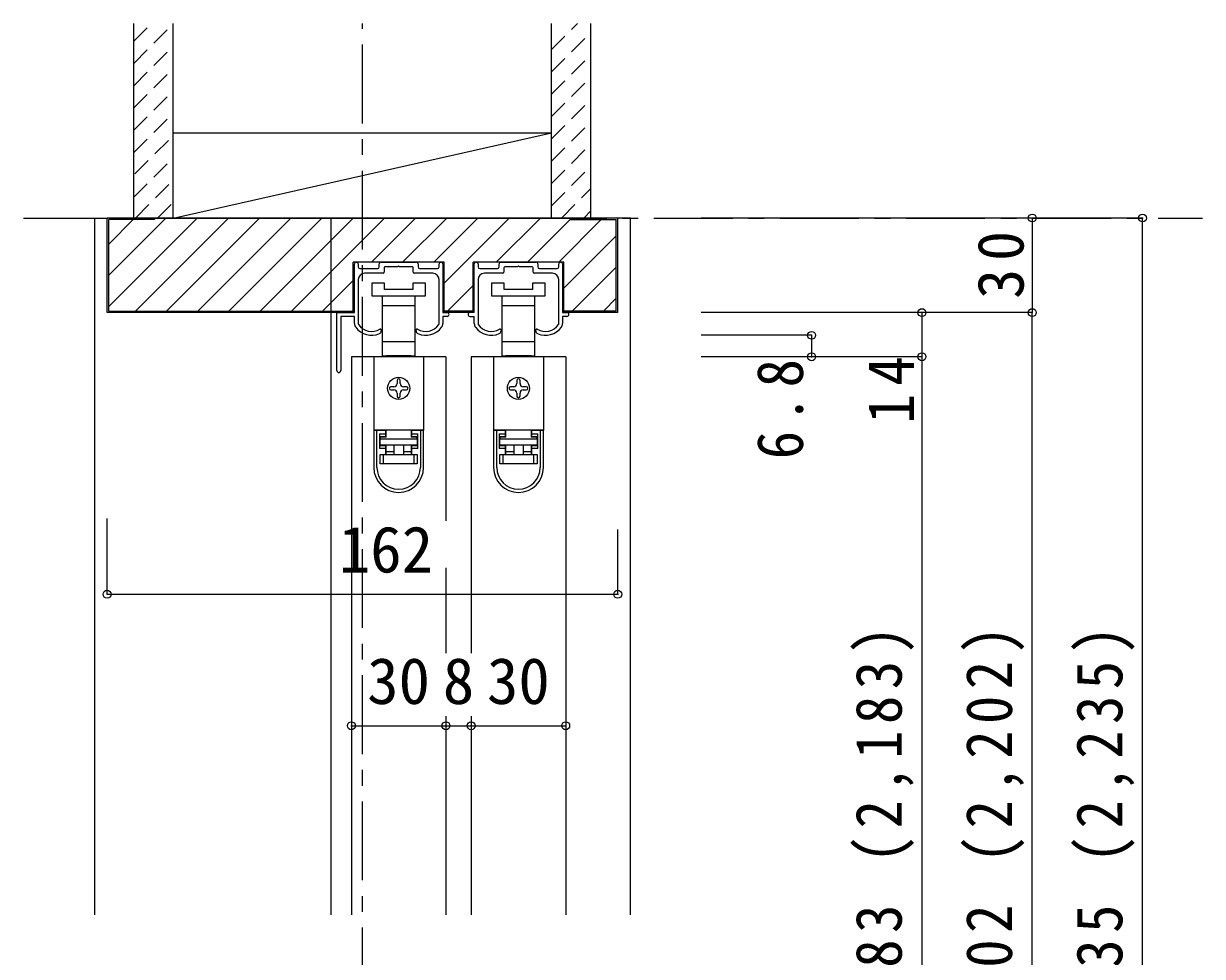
# Model space of a CAD drawing. Units: millimetres at full size, sheet at 1:5; some dimension numbers follow another scale. Extents: x -973 to 977, y -718 to 696.
# Drawn here: x 100 to 474, y -310.6 to -14.8 of the extents above; entities that cross this region are included whole.
import ezdxf
from ezdxf.enums import TextEntityAlignment as Align

# ---------------------------------------------------------------- set-up
doc = ezdxf.new("R2010")
doc.units = ezdxf.units.MM
doc.header["$LTSCALE"] = 5
doc.header["$PDMODE"] = 32
doc.header["$PDSIZE"] = 2.5
doc.linetypes.add('CHAIN1', pattern=[8, 5, -1, 1, -1])
doc.linetypes.add('DASHED1', pattern=[1.8, 1.2, -0.6])
for name, color, linetype, lineweight in [('0-0_補助線', 7, 'Continuous', 9), ('0-1_通り芯', 4, 'CHAIN1', 9), ('0-2_柱', 3, 'Continuous', 9), ('0-3_仕上げ', 2, 'Continuous', 9), ('0-4_枠', 3, 'Continuous', 9), ('0-6_扉', 6, 'Continuous', 9), ('0-B_寸法', 7, 'Continuous', 9), ('0-C_ハッチ', 4, 'DASHED1', 9)]:
    doc.layers.add(name, color=color, linetype=linetype, lineweight=lineweight)
doc.styles.add('ＭＳ ゴシック', font='')
doc.styles.get('ＭＳ ゴシック').set_extended_font_data('MS Gothic')

msp = doc.modelspace()

# ---------------------------------------------------------------- linework, layer by layer
at = {"layer": '0-0_補助線', "color": 3}
for p, q in [((204.586, -106.5), (204.586, -90.5)), ((242.586, -106.5), (242.586, -90.5)), ((242.586, -106), (233.386, -106)), ((242.586, -106.5), (233.386, -106.5))]:
    msp.add_line(p, q, dxfattribs=at)
at = {"layer": '0-0_補助線'}
for p, q in [((204.986, -106.5), (204.986, -91)), ((205.486, -90.5), (205.686, -90.5)), ((206.186, -91), (206.186, -92)), ((206.686, -92.5), (212.336, -92.5)), ((212.836, -92), (212.836, -91)), ((213.336, -90.5), (224.636, -90.5)), ((214.336, -92.3), (214.336, -93.7)), ((223.636, -93.7), (223.636, -92.3)), ((225.136, -91), (225.136, -92)), ((225.636, -92.5), (231.286, -92.5)), ((231.786, -92), (231.786, -91)), ((232.286, -90.5), (232.486, -90.5)), ((242.986, -106.5), (242.986, -91)), ((243.486, -90.5), (243.686, -90.5)), ((244.186, -91), (244.186, -92)), ((244.686, -92.5), (250.336, -92.5)), ((250.836, -92), (250.836, -91)), ((251.336, -90.5), (262.636, -90.5)), ((252.336, -92.3), (252.336, -93.7)), ((261.636, -93.7), (261.636, -92.3)), ((263.136, -91), (263.136, -92)), ((263.636, -92.5), (269.286, -92.5)), ((269.786, -92), (269.786, -91)), ((270.486, -90.5), (270.286, -90.5)), ((270.286, -90.5), (270.486, -90.5)), ((206.186, -96), (206.186, -110.123)), ((214.036, -94), (208.186, -94)), ((210.486, -97.2), (210.486, -101.2)), ((214.486, -97.2), (210.486, -97.2)), ((214.486, -99.2), (214.486, -97.2)), ((223.486, -97.2), (223.486, -99.2)), ((227.486, -97.2), (223.486, -97.2)), ((229.786, -94), (223.936, -94)), ((227.486, -101.2), (227.486, -97.2)), ((231.786, -110.123), (231.786, -96)), ((244.186, -96), (244.186, -110.123)), ((252.036, -94), (246.186, -94)), ((248.486, -97.2), (248.486, -101.2)), ((252.486, -97.2), (248.486, -97.2)), ((252.486, -99.2), (252.486, -97.2)), ((261.486, -97.2), (261.486, -99.2)), ((265.486, -97.2), (261.486, -97.2)), ((267.786, -94), (261.936, -94)), ((265.486, -101.2), (265.486, -97.2)), ((269.786, -110.123), (269.786, -96)), ((223.486, -99.2), (214.486, -99.2)), ((261.486, -99.2), (252.486, -99.2)), ((210.486, -101.2), (218.986, -101.2)), ((213.736, -101.2), (213.736, -104.2)), ((213.736, -104.2), (213.736, -115.8)), ((213.736, -104.2), (218.986, -104.2)), ((218.986, -101.2), (227.486, -101.2)), ((218.986, -104.2), (224.236, -104.2)), ((224.236, -104.2), (224.236, -101.2)), ((224.236, -115.8), (224.236, -104.2)), ((248.486, -101.2), (256.986, -101.2)), ((251.736, -101.2), (251.736, -104.2)), ((251.736, -104.2), (251.736, -115.8)), ((251.736, -104.2), (256.986, -104.2)), ((256.986, -101.2), (265.486, -101.2)), ((256.986, -104.2), (262.236, -104.2)), ((262.236, -104.2), (262.236, -101.2)), ((262.236, -115.8), (262.236, -104.2)), ((199.386, -124.9), (199.386, -106.7)), ((199.586, -106.5), (204.986, -106.5)), ((200.586, -107.9), (200.586, -124.9)), ((204.986, -107.7), (200.786, -107.7)), ((204.986, -109.966), (204.986, -107.7)), ((242.986, -106.5), (241.586, -106.5)), ((241.586, -107.7), (242.986, -107.7)), ((242.986, -109.966), (242.986, -107.7)), ((213.486, -112), (213.486, -112.257)), ((224.486, -112.257), (224.486, -112)), ((251.486, -112), (251.486, -112.257)), ((262.486, -112.257), (262.486, -112)), ((213.736, -115.8), (213.736, -120.2)), ((218.986, -115.8), (213.736, -115.8)), ((224.236, -115.8), (218.986, -115.8)), ((224.236, -120.2), (224.236, -115.8)), ((251.736, -115.8), (251.736, -120.2)), ((256.986, -115.8), (251.736, -115.8)), ((262.236, -115.8), (256.986, -115.8)), ((262.236, -120.2), (262.236, -115.8)), ((211.086, -120.5), (211.086, -143.8)), ((226.886, -120.5), (211.086, -120.5)), ((213.736, -120.2), (214.986, -120.2)), ((222.986, -120.5), (222.986, -120.2)), ((222.986, -120.2), (224.236, -120.2)), ((226.886, -120.5), (226.886, -143.8)), ((249.086, -120.5), (249.086, -143.8)), ((264.886, -120.5), (249.086, -120.5)), ((251.736, -120.2), (252.986, -120.2)), ((260.986, -120.5), (260.986, -120.2)), ((260.986, -120.2), (262.236, -120.2)), ((264.886, -120.5), (264.886, -143.8)), ((217.486, -130), (216.486, -130)), ((218.486, -128), (218.486, -129)), ((219.486, -129), (219.486, -128)), ((221.486, -130), (220.486, -130)), ((255.486, -130), (254.486, -130)), ((256.486, -128), (256.486, -129)), ((257.486, -129), (257.486, -128)), ((259.486, -130), (258.486, -130)), ((216.486, -131), (217.486, -131)), ((218.486, -132), (218.486, -133)), ((219.486, -133), (219.486, -132)), ((220.486, -131), (221.486, -131)), ((254.486, -131), (255.486, -131)), ((256.486, -132), (256.486, -133)), ((257.486, -133), (257.486, -132)), ((258.486, -131), (259.486, -131)), ((211.086, -143.8), (211.086, -143.9)), ((226.886, -143.8), (211.086, -143.8)), ((211.086, -143.9), (211.086, -155.6)), ((212.086, -143.9), (211.086, -143.9)), ((212.086, -155.6), (212.086, -143.9)), ((214.786, -143.9), (212.086, -143.9)), ((212.886, -144.9), (214.786, -144.9)), ((212.886, -144.9), (212.886, -149.6)), ((214.086, -143.9), (214.086, -143.8)), ((214.786, -143.9), (214.786, -144.9)), ((214.786, -144.9), (214.786, -145.9)), ((214.986, -146), (214.986, -143.8)), ((222.986, -143.8), (222.986, -146)), ((223.186, -144.9), (223.186, -143.9)), ((225.886, -143.9), (223.186, -143.9)), ((223.186, -144.9), (225.086, -144.9)), ((223.886, -143.8), (223.886, -143.9)), ((225.086, -149.6), (225.086, -144.9)), ((226.886, -143.8), (226.886, -143.9)), ((226.886, -155.6), (226.886, -143.9)), ((249.086, -143.8), (249.086, -143.9)), ((264.886, -143.8), (249.086, -143.8)), ((249.086, -143.9), (249.086, -155.6)), ((250.086, -143.9), (249.086, -143.9)), ((250.086, -155.6), (250.086, -143.9)), ((252.786, -143.9), (250.086, -143.9)), ((250.886, -144.9), (252.786, -144.9)), ((250.886, -144.9), (250.886, -149.6)), ((252.086, -143.9), (252.086, -143.8)), ((252.786, -143.9), (252.786, -144.9)), ((252.786, -144.9), (252.786, -145.9)), ((252.986, -146), (252.986, -143.8)), ((260.986, -143.8), (260.986, -146)), ((261.186, -144.9), (261.186, -143.9)), ((263.886, -143.9), (261.186, -143.9)), ((261.186, -144.9), (263.086, -144.9)), ((261.886, -143.8), (261.886, -143.9)), ((263.086, -149.6), (263.086, -144.9)), ((264.886, -143.8), (264.886, -143.9)), ((264.886, -155.6), (264.886, -143.9)), ((214.786, -145.9), (212.886, -145.9)), ((214.786, -149.6), (212.886, -149.6)), ((214.986, -146), (213.086, -146)), ((213.086, -146), (213.086, -146.5)), ((214.786, -149.6), (214.786, -151.5)), ((214.986, -150.5), (214.986, -148.5)), ((217.486, -148.5), (217.486, -151.5)), ((220.486, -148.5), (220.486, -151.5)), ((224.886, -146), (222.986, -146)), ((222.986, -148.5), (222.986, -150.5)), ((223.186, -148.6), (225.086, -148.6)), ((223.186, -149.6), (223.186, -148.6)), ((223.186, -151.5), (223.186, -149.6)), ((225.086, -149.6), (223.186, -149.6)), ((224.886, -146.5), (224.886, -146)), ((252.786, -145.9), (250.886, -145.9)), ((252.786, -149.6), (250.886, -149.6)), ((252.986, -146), (251.086, -146)), ((251.086, -146), (251.086, -146.5)), ((252.786, -149.6), (252.786, -151.5)), ((252.986, -150.5), (252.986, -148.5)), ((255.486, -148.5), (255.486, -151.5)), ((258.486, -148.5), (258.486, -151.5)), ((262.886, -146), (260.986, -146)), ((260.986, -148.5), (260.986, -150.5)), ((261.186, -148.6), (263.086, -148.6)), ((261.186, -149.6), (261.186, -148.6)), ((261.186, -151.5), (261.186, -149.6)), ((263.086, -149.6), (261.186, -149.6)), ((262.886, -146.5), (262.886, -146)), ((213.086, -154.5), (213.086, -151.5)), ((213.086, -151.5), (214.086, -151.5)), ((214.086, -151.5), (214.086, -154.5)), ((214.086, -151.5), (223.886, -151.5)), ((214.986, -150.5), (217.486, -150.5)), ((214.986, -151.5), (214.986, -150.5)), ((223.886, -154.5), (223.886, -151.5)), ((223.886, -151.5), (224.886, -151.5)), ((224.886, -151.5), (224.886, -154.5)), ((251.086, -154.5), (251.086, -151.5)), ((251.086, -151.5), (252.086, -151.5)), ((252.086, -151.5), (252.086, -154.5)), ((252.086, -151.5), (261.886, -151.5)), ((252.986, -150.5), (255.486, -150.5)), ((252.986, -151.5), (252.986, -150.5)), ((261.886, -154.5), (261.886, -151.5)), ((261.886, -151.5), (262.886, -151.5)), ((262.886, -151.5), (262.886, -154.5)), ((214.086, -154.5), (213.086, -154.5)), ((223.886, -154.5), (214.086, -154.5)), ((224.886, -154.5), (223.886, -154.5)), ((252.086, -154.5), (251.086, -154.5)), ((261.886, -154.5), (252.086, -154.5)), ((262.886, -154.5), (261.886, -154.5))]:
    msp.add_line(p, q, dxfattribs=at)
at = {"layer": '0-0_補助線', "color": 6}
for p, q in [((233.986, -120.5), (203.986, -120.5)), ((271.986, -120.5), (241.986, -120.5))]:
    msp.add_line(p, q, dxfattribs=at)
at = {"layer": '0-0_補助線', "color": 3}
for points in [[(233.386, -106.5), (233.386, -90.5), (204.586, -90.5)], [(271.386, -106.5), (271.386, -90.5), (242.586, -90.5)]]:
    msp.add_lwpolyline(points, dxfattribs=at)
at = {"layer": '0-0_補助線'}
for points in [[(223.336, -92), (219.286, -92), (218.986, -91.7), (218.686, -92), (214.636, -92)], [(232.986, -91), (232.986, -106.5), (234.386, -106.5)], [(261.336, -92), (257.286, -92), (256.986, -91.7), (256.686, -92), (252.636, -92)], [(270.986, -91), (270.986, -106.5), (272.386, -106.5)], [(234.386, -107.7), (232.986, -107.7), (232.986, -109.966)], [(272.386, -107.7), (270.986, -107.7), (270.986, -109.966)], [(222.986, -120.2), (214.986, -120.2), (214.986, -120.5)], [(260.986, -120.2), (252.986, -120.2), (252.986, -120.5)], [(225.086, -145.9), (223.186, -145.9), (223.186, -144.9)], [(226.886, -143.9), (225.886, -143.9), (225.886, -155.6)], [(263.086, -145.9), (261.186, -145.9), (261.186, -144.9)], [(264.886, -143.9), (263.886, -143.9), (263.886, -155.6)], [(212.886, -148.6), (214.786, -148.6), (214.786, -149.6)], [(250.886, -148.6), (252.786, -148.6), (252.786, -149.6)], [(220.486, -150.5), (222.986, -150.5), (222.986, -151.5)], [(258.486, -150.5), (260.986, -150.5), (260.986, -151.5)]]:
    msp.add_lwpolyline(points, dxfattribs=at)
for points in [[(224.886, -148.5), (213.086, -148.5), (213.086, -146.5), (224.886, -146.5)], [(262.886, -148.5), (251.086, -148.5), (251.086, -146.5), (262.886, -146.5)]]:
    msp.add_lwpolyline(points, close=True, dxfattribs=at)
for centre in [(218.986, -130.5), (256.986, -130.5)]:
    msp.add_circle(centre, 3.5, dxfattribs=at)
for centre, radius, start, end in [((205.486, -91), 0.5, 90, 180), ((205.686, -91), 0.5, 360, 90), ((206.686, -92), 0.5, 180, 270), ((212.336, -92), 0.5, 270, 0), ((213.336, -91), 0.5, 90, 180), ((214.636, -92.3), 0.3, 90, 180), ((223.336, -92.3), 0.3, 0, 90), ((224.636, -91), 0.5, 0, 90), ((225.636, -92), 0.5, 180, 270), ((231.286, -92), 0.5, 270, 360), ((232.286, -91), 0.5, 90, 180), ((232.486, -91), 0.5, 0, 90), ((243.486, -91), 0.5, 90, 180), ((243.686, -91), 0.5, 360, 90), ((244.686, -92), 0.5, 180, 270), ((250.336, -92), 0.5, 270, 0), ((251.336, -91), 0.5, 90, 180), ((252.636, -92.3), 0.3, 90, 180), ((261.336, -92.3), 0.3, 0, 90), ((262.636, -91), 0.5, 0, 90), ((263.636, -92), 0.5, 180, 270), ((269.286, -92), 0.5, 270, 360), ((270.286, -91), 0.5, 90, 180), ((270.486, -91), 0.5, 0, 90), ((208.186, -96), 2, 90, 180), ((214.036, -93.7), 0.3, 270, 360), ((223.936, -93.7), 0.3, 180, 270), ((229.786, -96), 2, 0, 90), ((246.186, -96), 2, 90, 180), ((252.036, -93.7), 0.3, 270, 360), ((261.936, -93.7), 0.3, 180, 270), ((267.786, -96), 2, 0, 90), ((199.586, -106.7), 0.2, 90, 180), ((200.786, -107.9), 0.2, 90, 180), ((234.386, -107.1), 0.6, 270, 90), ((241.586, -107.1), 0.6, 90, 270), ((272.386, -107.1), 0.6, 270, 90), ((206.986, -109.966), 2, 180, 215.95057), ((210.386, -107.5), 6.2, 215.95057, 293.81884), ((206.486, -110.123), 0.3, 180, 213.92311), ((210.386, -107.5), 5, 213.92311, 301.89079), ((213.186, -112), 0.3, 360, 121.89079), ((224.786, -112), 0.3, 58.10921, 180), ((227.586, -107.5), 5, 238.10921, 326.07689), ((227.586, -107.5), 6.2, 246.18116, 324.04943), ((231.486, -110.123), 0.3, 326.07689, 360), ((230.986, -109.966), 2, 324.04943, 360), ((244.986, -109.966), 2, 180, 215.95057), ((248.386, -107.5), 6.2, 215.95057, 293.81884), ((244.486, -110.123), 0.3, 180, 213.92311), ((248.386, -107.5), 5, 213.92311, 301.89079), ((251.186, -112), 0.3, 360, 121.89079), ((262.786, -112), 0.3, 58.10921, 180), ((265.586, -107.5), 5, 238.10921, 326.07689), ((265.586, -107.5), 6.2, 246.18116, 324.04943), ((269.486, -110.123), 0.3, 326.07689, 360), ((268.986, -109.966), 2, 324.04943, 360), ((212.486, -112.257), 1, 293.81884, 0), ((225.486, -112.257), 1, 180, 246.18116), ((250.486, -112.257), 1, 293.81884, 0), ((263.486, -112.257), 1, 180, 246.18116), ((199.986, -124.9), 0.6, 180, 0), ((216.486, -130.5), 0.5, 90, 180), ((216.486, -130.5), 0.5, 180, 270), ((217.486, -129), 1, 270, 0), ((218.986, -128), 0.5, 90, 180), ((218.986, -128), 0.5, 0, 90), ((220.486, -129), 1, 180, 270), ((221.486, -130.5), 0.5, 0, 90), ((221.486, -130.5), 0.5, 270, 0), ((254.486, -130.5), 0.5, 90, 180), ((254.486, -130.5), 0.5, 180, 270), ((255.486, -129), 1, 270, 0), ((256.986, -128), 0.5, 90, 180), ((256.986, -128), 0.5, 0, 90), ((258.486, -129), 1, 180, 270), ((259.486, -130.5), 0.5, 0, 90), ((259.486, -130.5), 0.5, 270, 0), ((217.486, -132), 1, 0, 90), ((218.986, -133), 0.5, 180, 270), ((218.986, -133), 0.5, 270, 0), ((220.486, -132), 1, 90, 180), ((255.486, -132), 1, 0, 90), ((256.986, -133), 0.5, 180, 270), ((256.986, -133), 0.5, 270, 0), ((258.486, -132), 1, 90, 180), ((218.986, -155.6), 7.9, 180, 0), ((218.986, -155.6), 6.9, 180, 0), ((256.986, -155.6), 7.9, 180, 0), ((256.986, -155.6), 6.9, 180, 0)]:
    msp.add_arc(centre, radius, start, end, dxfattribs=at)
at = {"layer": '0-1_通り芯'}
for p, q in [((207.486, -526.5), (207.486, -14.849)), ((99.986, -76.5), (473.986, -76.5))]:
    msp.add_line(p, q, dxfattribs=at)
at = {"layer": '0-2_柱', "color": 7}
msp.add_line((147.486, -76.5), (267.486, -49.5), dxfattribs=at)
at = {"layer": '0-2_柱'}
for p, q in [((147.486, -49.5), (267.486, -49.5)), ((147.486, -76.5), (267.486, -76.5))]:
    msp.add_line(p, q, dxfattribs=at)
at = {"layer": '0-3_仕上げ'}
for p, q in [((134.986, -76.5), (134.986, -14.849)), ((147.486, -76.5), (147.486, -14.849)), ((267.486, -76.5), (267.486, -14.849)), ((279.986, -76.5), (279.986, -14.849))]:
    msp.add_line(p, q, dxfattribs=at)
at = {"layer": '0-4_枠', "color": 4}
for p, q in [((122.486, -76.5), (122.486, -297.5)), ((122.486, -76.5), (126.486, -76.5)), ((197.486, -76.5), (197.486, -297.5)), ((292.486, -76.5), (288.486, -76.5)), ((292.486, -297.5), (292.486, -76.5))]:
    msp.add_line(p, q, dxfattribs=at)
at = {"layer": '0-4_枠'}
for p, q in [((288.486, -76.5), (126.486, -76.5)), ((126.486, -106.5), (126.486, -76.5)), ((141.486, -77), (126.986, -77)), ((126.986, -106), (126.986, -77)), ((141.486, -76.5), (141.486, -77)), ((273.486, -77), (273.486, -76.5)), ((273.486, -77), (287.986, -77)), ((287.986, -106), (287.986, -77)), ((288.486, -106.5), (288.486, -76.5)), ((204.586, -106.5), (126.486, -106.5)), ((126.986, -106), (204.586, -106)), ((287.986, -106), (271.386, -106)), ((288.486, -106.5), (271.386, -106.5))]:
    msp.add_line(p, q, dxfattribs=at)
at = {"layer": '0-6_扉'}
for p, q in [((203.986, -120.5), (203.986, -297.5)), ((233.986, -120.5), (233.986, -172.476)), ((241.986, -120.5), (241.986, -214.5)), ((271.986, -120.5), (271.986, -297.5)), ((233.986, -187.405), (233.986, -214.5)), ((233.986, -234.5), (233.986, -297.5)), ((241.986, -234.5), (241.986, -297.5))]:
    msp.add_line(p, q, dxfattribs=at)
at = {"layer": '0-B_寸法', "color": 4}
for p, q in [((454.986, -76.5), (314.986, -76.5)), ((419.986, -76.5), (419.986, -106.5)), ((454.986, -514.5), (454.986, -76.5)), ((419.986, -106.5), (314.986, -106.5)), ((384.986, -106.5), (384.986, -120.5)), ((419.986, -511.5), (419.986, -106.5)), ((349.986, -113.7), (314.986, -113.7)), ((349.986, -113.7), (349.986, -120.5)), ((384.986, -120.5), (314.986, -120.5)), ((384.986, -120.5), (384.986, -506.5)), ((126.486, -195.804), (126.486, -171.746)), ((288.486, -195.804), (288.486, -175.246)), ((126.486, -195.804), (288.486, -195.804)), ((203.986, -237.5), (271.986, -237.5))]:
    msp.add_line(p, q, dxfattribs=at)
at = {"layer": '0-B_寸法'}
for p in [(419.986, -76.5), (454.986, -76.5), (384.986, -106.5), (419.986, -106.5), (349.986, -113.7), (349.986, -120.5), (384.986, -120.5), (126.486, -195.804), (288.486, -195.804), (203.986, -237.5), (233.986, -237.5), (241.986, -237.5), (271.986, -237.5)]:
    msp.add_point(p, dxfattribs=at)
at = {"layer": '0-C_ハッチ'}
for p, q in [((134.986, -20.395), (140.533, -14.849)), ((267.486, -23.103), (275.741, -14.849)), ((134.986, -27.466), (147.486, -14.966)), ((267.486, -30.174), (279.986, -17.674)), ((134.986, -34.537), (147.486, -22.037)), ((267.486, -37.246), (279.986, -24.746)), ((134.986, -41.608), (147.486, -29.108)), ((267.486, -44.317), (279.986, -31.817)), ((134.986, -48.68), (147.486, -36.18)), ((267.486, -51.388), (279.986, -38.888)), ((134.986, -55.751), (147.486, -43.251)), ((267.486, -58.459), (279.986, -45.959)), ((135.308, -62.5), (147.486, -50.322)), ((267.486, -65.53), (279.986, -53.03)), ((134.958, -69.921), (147.486, -57.393)), ((267.486, -72.601), (279.986, -60.101)), ((135.45, -76.5), (147.486, -64.464)), ((270.658, -76.5), (279.986, -67.172)), ((142.521, -76.5), (147.486, -71.535)), ((277.729, -76.5), (279.986, -74.243))]:
    msp.add_line(p, q, dxfattribs=at)
at = {"layer": '0-C_ハッチ', "linetype": 'Continuous'}
for p, q in [((126.986, -94.673), (145.16, -76.5)), ((126.986, -104.573), (155.059, -76.5)), ((126.986, -84.774), (134.76, -77)), ((135.458, -106), (164.958, -76.5)), ((145.358, -106), (174.858, -76.5)), ((155.257, -106), (184.757, -76.5)), ((165.157, -106), (194.657, -76.5)), ((175.056, -106), (204.556, -76.5)), ((184.956, -106), (214.456, -76.5)), ((210.355, -90.5), (224.355, -76.5)), ((220.255, -90.5), (234.255, -76.5)), ((230.154, -90.5), (244.154, -76.5)), ((233.386, -97.168), (254.054, -76.5)), ((249.953, -90.5), (263.953, -76.5)), ((259.853, -90.5), (273.486, -76.867)), ((283.252, -77), (269.752, -90.5)), ((271.386, -98.766), (287.986, -82.166)), ((274.051, -106), (287.986, -92.065)), ((194.855, -106), (204.586, -96.269)), ((234.453, -106), (242.586, -97.867)), ((283.951, -106), (287.986, -101.965))]:
    msp.add_line(p, q, dxfattribs=at)

# ---------------------------------------------------------------- texts
at = {"layer": '0-B_寸法', "style": 'ＭＳ ゴシック'}
for s, p in [('162', (199.986, -193.304)), ('30', (208.986, -235)), ('8', (232.986, -235)), ('30', (246.986, -235))]:
    msp.add_text(s, height=14.66, dxfattribs=at).set_placement(p, align=Align.BOTTOM_LEFT)
at = {"layer": '0-B_寸法', "char_height": 14.66, "attachment_point": 7, "rotation": 90, "style": 'ＭＳ ゴシック'}
for s, insert in [('\\T1.27;\\W0.95;30', (417.486, -102.125)), ('\\T1.27;\\W0.9;6.8', (347.486, -153)), ('\\T1.27;\\W0.95;14', (382.486, -141.75)), ('\\T1.23;\\W0.9;ＤＨ＝1,983\\~(2,183)', (382.486, -413.75)), ('\\T1.23;\\W0.9;枠内＝2,002\\~(2,202)', (417.486, -413.75)), ('\\T1.23;\\W0.9;枠外＝2,035\\~(2,235)', (452.486, -413.75))]:
    msp.add_mtext(s, dxfattribs=dict(at, insert=insert))

doc.saveas('drawing.dxf')
